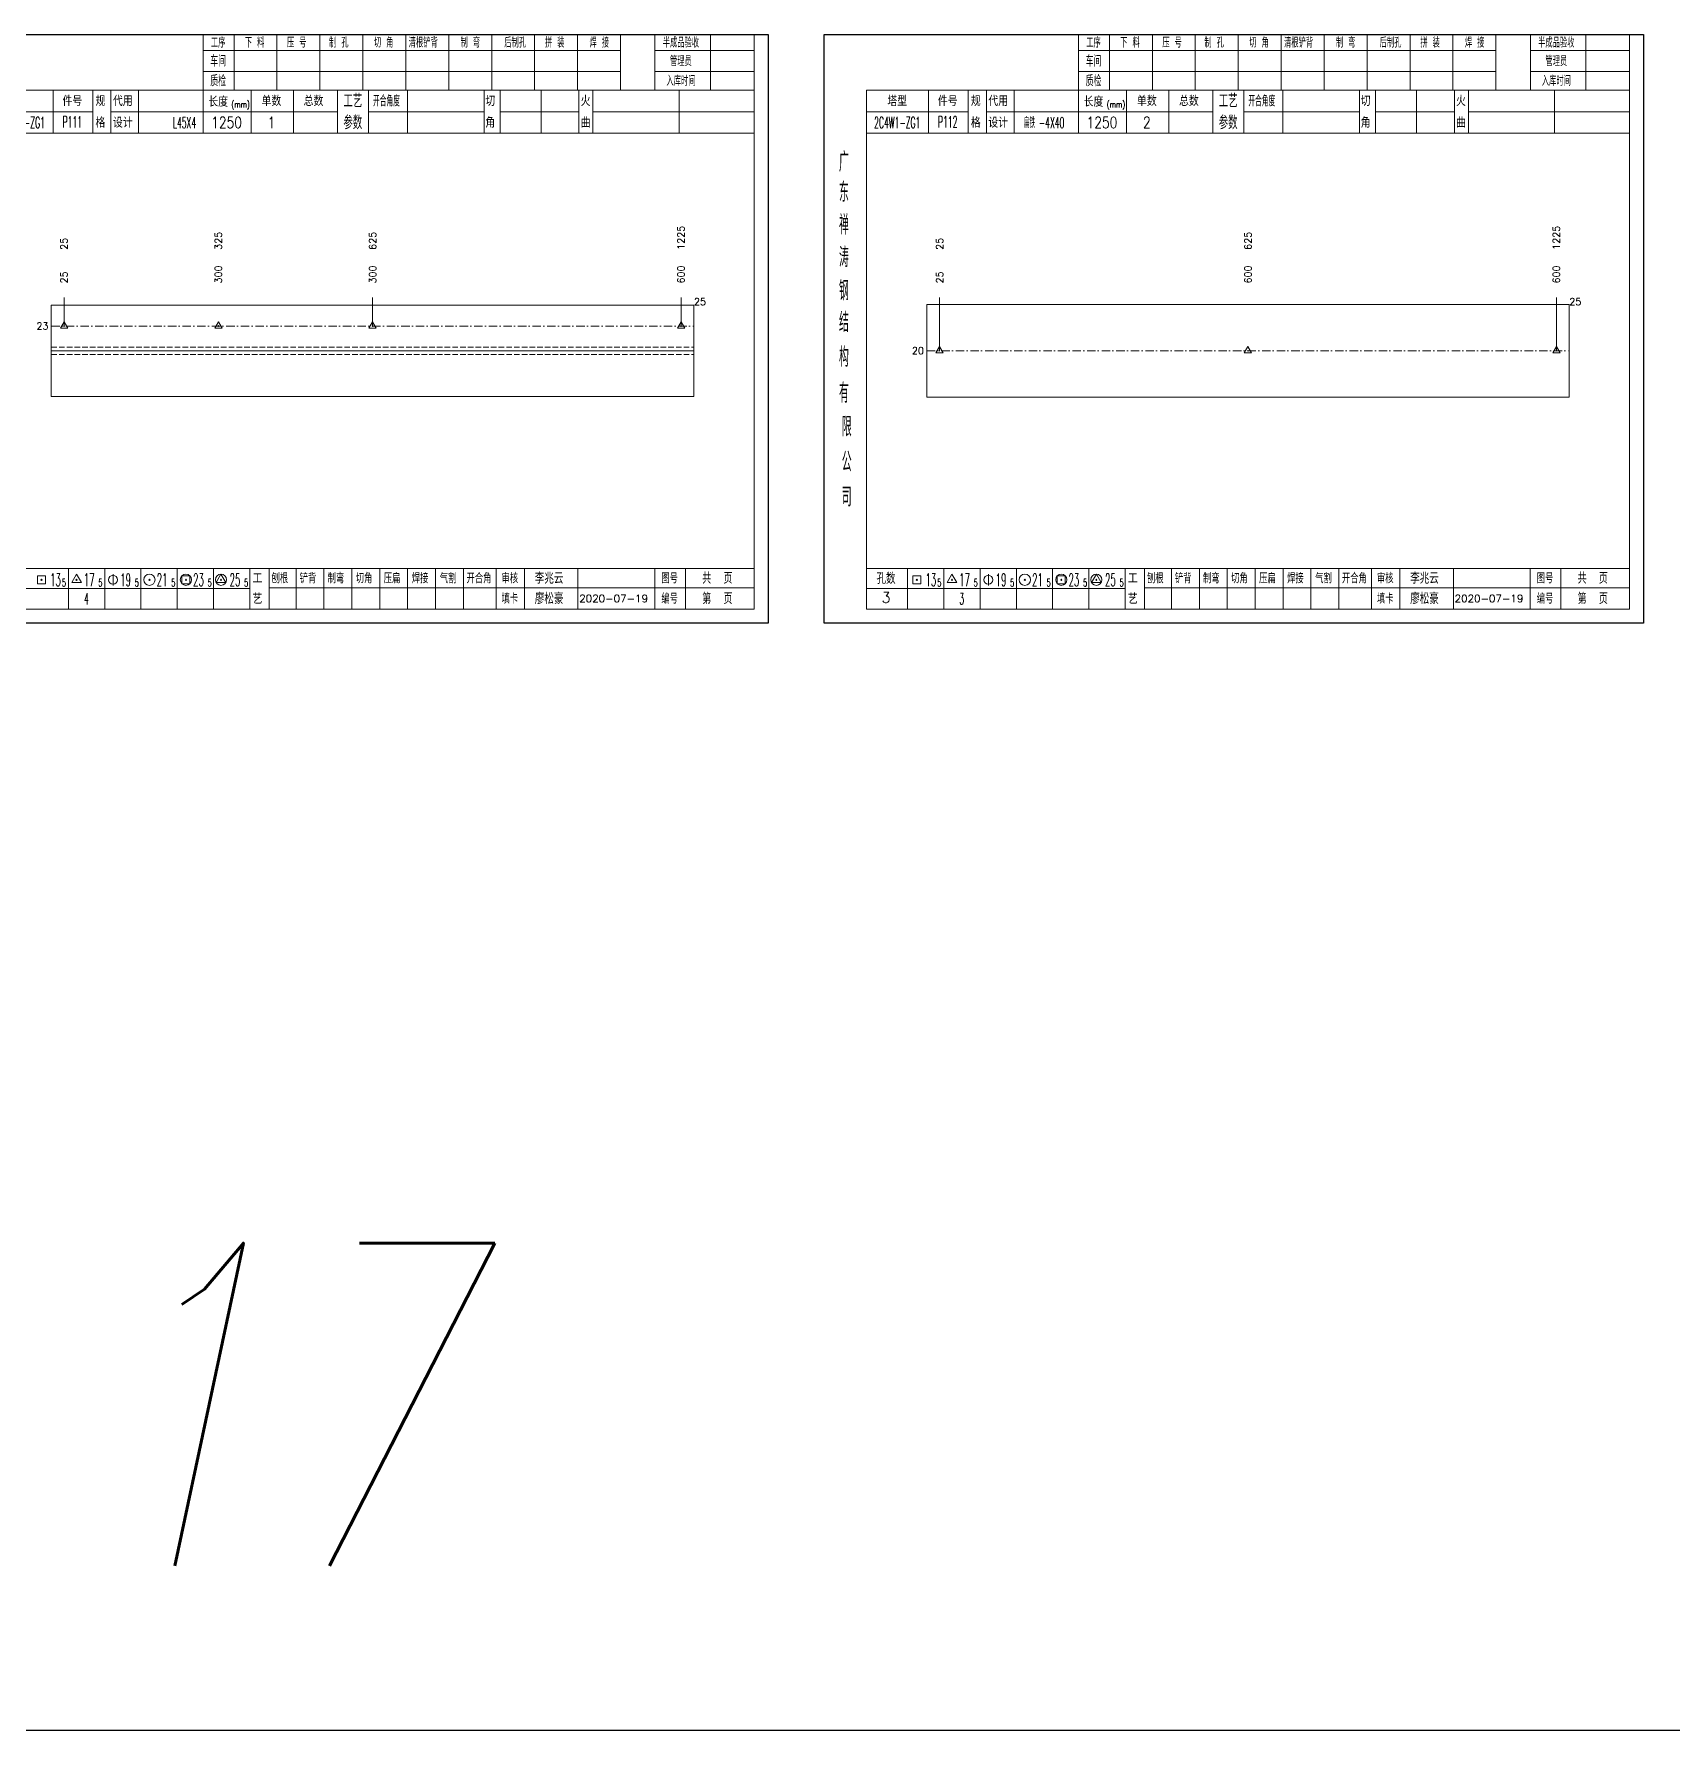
# Model space of a CAD drawing. Extents: x 154981 to 165753, y -86801 to -82885.
# Drawn here: x 159230 to 159814, y -85579 to -84967 of the extents above; entities that cross this region are included whole.
import ezdxf
from ezdxf.enums import TextEntityAlignment as Align

# ---------------------------------------------------------------- set-up
doc = ezdxf.new("R2010")
doc.units = 0
doc.header["$MEASUREMENT"] = 0
doc.linetypes.add('一点画线', pattern=[5.2, 3, -1, 0.2, -1])
doc.linetypes.add('虚线', pattern=[2.75, 2, -0.75])
doc.layers.get('0').update_dxf_attribs({"linetype": 'CONTINUOUS', "lineweight": 25})
for name, color, linetype, lineweight in [('1', 7, 'CONTINUOUS', 25), ('4', 7, 'CONTINUOUS', 25), ('5', 7, 'CONTINUOUS', 25)]:
    doc.layers.add(name, color=color, linetype=linetype, lineweight=lineweight)
doc.styles.add('hz', font='txt.shx', dxfattribs={"width": 0.7, "oblique": 12, "bigfont": 'hztxt.shx'})
doc.styles.get("Standard").update_dxf_attribs({"font": 'simplex.shx', "width": 0.7, "height": 3, "bigfont": 'gbhzfs.shx'})

# ---------------------------------------------------------------- blocks, each defined once
blk = doc.blocks.new('孔17.5')
at = {"layer": '5', "color": 7, "linetype": 'Continuous', "lineweight": 13}
for p, q in [((0, 1), (-0.866, -0.5)), ((-0.1, -0.1), (0.1, 0.1)), ((0.1, -0.1), (-0.1, 0.1)), ((0.866, -0.5), (0, 1)), ((-0.866, -0.5), (0.866, -0.5))]:
    blk.add_line(p, q, dxfattribs=at)
blk = doc.blocks.new('CTJGK')
at = {"color": 6, "linetype": 'Continuous'}
for p, q in [((0, 209.97), (292.13, 209.97)), ((0, 0), (0, 209.97)), ((292.13, 209.97), (292.13, 0)), ((292.13, 0), (0, 0))]:
    blk.add_line(p, q, dxfattribs=at)

msp = doc.modelspace()

# ---------------------------------------------------------------- linework, layer by layer
at = {"color": 7, "linetype": 'Continuous', "lineweight": 18}
for p, q in [((159235.78666, -85063.1605), (159235.78666, -85095.82717)), ((159235.78666, -85063.1605), (159464.91666, -85063.1605)), ((159464.91666, -85063.1605), (159464.91666, -85095.82717)), ((159547.91666, -85062.99383), (159547.91666, -85095.99383)), ((159547.91666, -85062.99383), (159777.04666, -85062.99383)), ((159777.04666, -85062.99383), (159777.04666, -85095.99383)), ((159235.78666, -85079.49383), (159464.91666, -85079.49383))]:
    msp.add_line(p, q, dxfattribs=at)
at = {"color": 7, "linetype": 'Continuous', "lineweight": 13}
for p, q in [((159240.36926, -85070.6605), (159240.36926, -85060.49383)), ((159350.35166, -85070.6605), (159350.35166, -85060.49383)), ((159460.33406, -85070.6605), (159460.33406, -85060.49383)), ((159552.49926, -85079.49383), (159552.49926, -85060.49383)), ((159772.46406, -85079.49383), (159772.46406, -85060.49383))]:
    msp.add_line(p, q, dxfattribs=at)
at = {"color": 1, "linetype": '一点画线', "lineweight": 13}
for p, q in [((159235.78666, -85070.6605), (159464.91666, -85070.6605)), ((159547.91666, -85079.49383), (159777.04666, -85079.49383))]:
    msp.add_line(p, q, dxfattribs=at)
at = {"color": 6, "linetype": '虚线', "lineweight": 18}
for p, q in [((159235.78666, -85078.1605), (159464.91666, -85078.1605)), ((159235.78666, -85080.82717), (159464.91666, -85080.82717))]:
    msp.add_line(p, q, dxfattribs=at)
at = {"color": 3, "linetype": 'Continuous'}
msp.add_lwpolyline([(159219.58554, -85571.357), (159219.58554, -86801.357), (160281.0105, -86801.357), (160281.0105, -85571.357)], close=True, dxfattribs=at)
at = {"layer": '1', "color": 7, "linetype": 'Continuous', "lineweight": 18}
for p, q in [((159235.78666, -85095.82717), (159464.91666, -85095.82717)), ((159547.91666, -85095.99383), (159777.04666, -85095.99383))]:
    msp.add_line(p, q, dxfattribs=at)
at = {"layer": '4', "color": 1, "linetype": 'Continuous', "lineweight": 18}
for p, q in [((159491.41666, -84966.66733), (159199.28666, -84966.66733)), ((159289.91666, -84966.66733), (159289.91666, -84986.50733)), ((159300.94666, -84966.66733), (159300.94666, -84986.52733)), ((159316.25666, -84966.66733), (159316.25666, -84986.52733)), ((159331.57666, -84966.66733), (159331.57666, -84986.52733)), ((159346.88666, -84966.66733), (159346.88666, -84986.52733)), ((159362.19666, -84966.66733), (159362.19666, -84986.52733)), ((159377.50666, -84966.66733), (159377.50666, -84986.52733)), ((159392.82666, -84966.66733), (159392.82666, -84986.52733)), ((159408.13666, -84966.66733), (159408.13666, -84986.52733)), ((159423.44666, -84966.66733), (159423.44666, -84986.52733)), ((159438.75666, -84966.66733), (159438.75666, -84986.50733)), ((159438.75666, -84966.66733), (159438.75666, -84986.52733)), ((159451.03666, -84966.66733), (159451.03666, -84986.52733)), ((159470.78666, -84966.66733), (159470.78666, -84986.52733)), ((159486.36666, -84966.66733), (159486.36666, -84986.52733)), ((159491.41666, -84996.46733), (159491.41666, -84966.66733)), ((159511.41666, -84966.66733), (159511.41666, -85176.63733)), ((159803.54666, -84966.66733), (159511.41666, -84966.66733)), ((159602.04666, -84966.66733), (159602.04666, -84986.50733)), ((159613.07666, -84966.66733), (159613.07666, -84986.52733)), ((159628.38666, -84966.66733), (159628.38666, -84986.52733)), ((159643.70666, -84966.66733), (159643.70666, -84986.52733)), ((159659.01666, -84966.66733), (159659.01666, -84986.52733)), ((159674.32666, -84966.66733), (159674.32666, -84986.52733)), ((159689.63666, -84966.66733), (159689.63666, -84986.52733)), ((159704.95666, -84966.66733), (159704.95666, -84986.52733)), ((159720.26666, -84966.66733), (159720.26666, -84986.52733)), ((159735.57666, -84966.66733), (159735.57666, -84986.52733)), ((159750.88666, -84966.66733), (159750.88666, -84986.50733)), ((159750.88666, -84966.66733), (159750.88666, -84986.52733)), ((159763.16666, -84966.66733), (159763.16666, -84986.52733)), ((159782.91666, -84966.66733), (159782.91666, -84986.52733)), ((159798.49666, -84966.66733), (159798.49666, -84986.52733)), ((159803.54666, -84996.46733), (159803.54666, -84966.66733)), ((159438.75666, -84972.39733), (159289.91666, -84972.39733)), ((159486.36666, -84972.39733), (159451.03666, -84972.39733)), ((159750.88666, -84972.39733), (159602.04666, -84972.39733)), ((159798.49666, -84972.39733), (159763.16666, -84972.39733)), ((159438.75666, -84979.87733), (159289.91666, -84979.87733)), ((159486.36666, -84979.87733), (159451.03666, -84979.87733)), ((159750.88666, -84979.87733), (159602.04666, -84979.87733)), ((159798.49666, -84979.87733), (159763.16666, -84979.87733)), ((159486.36666, -84986.52733), (159214.29666, -84986.52733)), ((159236.41666, -84986.51733), (159236.41666, -85001.93733)), ((159250.56666, -85001.93733), (159250.56666, -84986.52733)), ((159257.06666, -85001.93733), (159257.06666, -84986.52733)), ((159266.93666, -84986.52733), (159266.93666, -85001.93733)), ((159289.91666, -84986.50733), (159289.91666, -85001.93733)), ((159307.03666, -84986.52733), (159307.03666, -85001.93733)), ((159322.08666, -84986.52733), (159322.08666, -85001.93733)), ((159337.78666, -84986.52733), (159337.78666, -85001.93733)), ((159348.84666, -84986.52733), (159348.84666, -85001.93733)), ((159362.79666, -84986.52733), (159362.79666, -85001.93733)), ((159390.09666, -84986.52733), (159390.09666, -85001.93733)), ((159395.85666, -84986.52733), (159395.85666, -85001.93733)), ((159410.47666, -84986.52733), (159410.47666, -85001.93733)), ((159423.93666, -84986.52733), (159423.93666, -85001.93733)), ((159428.92666, -84986.52733), (159428.92666, -85001.93733)), ((159459.66666, -84986.52733), (159459.66666, -85001.93733)), ((159486.36666, -85171.58733), (159486.36666, -84986.52733)), ((159526.42666, -84986.52733), (159526.42666, -85171.58733)), ((159798.49666, -84986.52733), (159526.42666, -84986.52733)), ((159548.54666, -84986.51733), (159548.54666, -85001.93733)), ((159562.69666, -85001.93733), (159562.69666, -84986.52733)), ((159569.19666, -85001.93733), (159569.19666, -84986.52733)), ((159579.06666, -84986.52733), (159579.06666, -85001.93733)), ((159602.04666, -84986.50733), (159602.04666, -85001.93733)), ((159619.16666, -84986.52733), (159619.16666, -85001.93733)), ((159634.21666, -84986.52733), (159634.21666, -85001.93733)), ((159649.91666, -84986.52733), (159649.91666, -85001.93733)), ((159660.97666, -84986.52733), (159660.97666, -85001.93733)), ((159674.92666, -84986.52733), (159674.92666, -85001.93733)), ((159702.22666, -84986.52733), (159702.22666, -85001.93733)), ((159707.98666, -84986.52733), (159707.98666, -85001.93733)), ((159722.60666, -84986.52733), (159722.60666, -85001.93733)), ((159736.06666, -84986.52733), (159736.06666, -85001.93733)), ((159741.05666, -84986.52733), (159741.05666, -85001.93733)), ((159771.79666, -84986.52733), (159771.79666, -85001.93733)), ((159798.49666, -85171.58733), (159798.49666, -84986.52733)), ((159250.56666, -84994.28733), (159214.29666, -84994.28733)), ((159337.78666, -84994.23733), (159257.06666, -84994.23733)), ((159348.84666, -84994.23733), (159390.09666, -84994.23733)), ((159395.85666, -84994.23733), (159423.93666, -84994.23733)), ((159428.92666, -84994.23733), (159486.54666, -84994.23733)), ((159562.69666, -84994.28733), (159526.42666, -84994.28733)), ((159649.91666, -84994.23733), (159569.19666, -84994.23733)), ((159660.97666, -84994.23733), (159702.22666, -84994.23733)), ((159707.98666, -84994.23733), (159736.06666, -84994.23733)), ((159741.05666, -84994.23733), (159798.67666, -84994.23733)), ((159486.54666, -85001.93733), (159214.29666, -85001.93733)), ((159491.41666, -85176.63733), (159491.41666, -84996.46733)), ((159798.67666, -85001.93733), (159526.42666, -85001.93733)), ((159803.54666, -85176.63733), (159803.54666, -84996.46733)), ((159214.29666, -85157.05733), (159486.36666, -85157.05733)), ((159241.91666, -85171.58733), (159241.91666, -85157.05733)), ((159254.84666, -85157.05733), (159254.84666, -85171.58733)), ((159267.76666, -85171.58733), (159267.76666, -85157.05733)), ((159280.69666, -85157.05733), (159280.69666, -85171.58733)), ((159293.62666, -85171.58733), (159293.62666, -85157.05733)), ((159306.54666, -85171.58733), (159306.54666, -85157.05733)), ((159313.41666, -85171.58733), (159313.41666, -85157.05733)), ((159323.07666, -85171.58733), (159323.07666, -85157.05733)), ((159333.01666, -85171.58733), (159333.01666, -85157.05733)), ((159342.95666, -85171.58733), (159342.95666, -85157.05733)), ((159352.90666, -85171.58733), (159352.90666, -85157.05733)), ((159362.84666, -85171.58733), (159362.84666, -85157.05733)), ((159372.78666, -85171.58733), (159372.78666, -85157.05733)), ((159382.73666, -85171.58733), (159382.73666, -85157.05733)), ((159394.37666, -85171.58733), (159394.37666, -85157.05733)), ((159404.52666, -85171.58733), (159404.52666, -85157.05733)), ((159423.58666, -85171.58733), (159423.58666, -85157.05733)), ((159450.96666, -85171.58733), (159450.96666, -85157.05733)), ((159461.92666, -85171.58733), (159461.92666, -85157.05733)), ((159526.42666, -85157.05733), (159798.49666, -85157.05733)), ((159541.11666, -85157.05733), (159541.11666, -85171.58733)), ((159554.04666, -85171.58733), (159554.04666, -85157.05733)), ((159566.97666, -85157.05733), (159566.97666, -85171.58733)), ((159579.89666, -85171.58733), (159579.89666, -85157.05733)), ((159592.82666, -85157.05733), (159592.82666, -85171.58733)), ((159605.75666, -85171.58733), (159605.75666, -85157.05733)), ((159618.67666, -85171.58733), (159618.67666, -85157.05733)), ((159625.54666, -85171.58733), (159625.54666, -85157.05733)), ((159635.20666, -85171.58733), (159635.20666, -85157.05733)), ((159645.14666, -85171.58733), (159645.14666, -85157.05733)), ((159655.08666, -85171.58733), (159655.08666, -85157.05733)), ((159665.03666, -85171.58733), (159665.03666, -85157.05733)), ((159674.97666, -85171.58733), (159674.97666, -85157.05733)), ((159684.91666, -85171.58733), (159684.91666, -85157.05733)), ((159694.86666, -85171.58733), (159694.86666, -85157.05733)), ((159706.50666, -85171.58733), (159706.50666, -85157.05733)), ((159716.65666, -85171.58733), (159716.65666, -85157.05733)), ((159735.71666, -85171.58733), (159735.71666, -85157.05733)), ((159763.09666, -85171.58733), (159763.09666, -85157.05733)), ((159774.05666, -85171.58733), (159774.05666, -85157.05733)), ((159306.54666, -85164.18733), (159214.29666, -85164.18733)), ((159313.37666, -85164.02733), (159486.36666, -85164.02733)), ((159618.67666, -85164.18733), (159526.42666, -85164.18733)), ((159625.50666, -85164.02733), (159798.49666, -85164.02733)), ((159214.29666, -85171.58733), (159486.36666, -85171.58733)), ((159526.42666, -85171.58733), (159798.49666, -85171.58733)), ((159199.28666, -85176.63733), (159491.41666, -85176.63733)), ((159511.41666, -85176.63733), (159803.54666, -85176.63733))]:
    msp.add_line(p, q, dxfattribs=at)
at = {"layer": '4', "color": 7, "linetype": 'Continuous', "lineweight": 13}
for p, q in [((159230.87266, -85162.55133), (159230.87266, -85159.72333)), ((159230.87266, -85159.72333), (159233.70066, -85159.72333)), ((159232.08666, -85161.33733), (159232.48666, -85160.93733)), ((159232.48666, -85161.33733), (159232.08666, -85160.93733)), ((159233.70066, -85159.72333), (159233.70066, -85162.55133)), ((159244.78666, -85159.13733), (159243.05466, -85162.13733)), ((159244.58666, -85161.33733), (159244.98666, -85160.93733)), ((159244.98666, -85161.33733), (159244.58666, -85160.93733)), ((159246.51866, -85162.13733), (159244.78666, -85159.13733)), ((159257.78666, -85159.13733), (159257.78666, -85163.13733)), ((159270.58666, -85161.33733), (159270.98666, -85160.93733)), ((159270.98666, -85161.33733), (159270.58666, -85160.93733)), ((159282.37266, -85162.55133), (159282.37266, -85159.72333)), ((159282.37266, -85159.72333), (159285.20066, -85159.72333)), ((159283.58666, -85161.33733), (159283.98666, -85160.93733)), ((159283.98666, -85161.33733), (159283.58666, -85160.93733)), ((159285.20066, -85159.72333), (159285.20066, -85162.55133)), ((159296.28666, -85159.13733), (159294.55466, -85162.13733)), ((159296.08666, -85161.33733), (159296.48666, -85160.93733)), ((159296.48666, -85161.33733), (159296.08666, -85160.93733)), ((159298.01866, -85162.13733), (159296.28666, -85159.13733)), ((159543.00266, -85162.55133), (159543.00266, -85159.72333)), ((159543.00266, -85159.72333), (159545.83066, -85159.72333)), ((159544.21666, -85161.33733), (159544.61666, -85160.93733)), ((159544.61666, -85161.33733), (159544.21666, -85160.93733)), ((159545.83066, -85159.72333), (159545.83066, -85162.55133)), ((159556.91666, -85159.13733), (159555.18466, -85162.13733)), ((159556.71666, -85161.33733), (159557.11666, -85160.93733)), ((159557.11666, -85161.33733), (159556.71666, -85160.93733)), ((159558.64866, -85162.13733), (159556.91666, -85159.13733)), ((159569.91666, -85159.13733), (159569.91666, -85163.13733)), ((159582.71666, -85161.33733), (159583.11666, -85160.93733)), ((159583.11666, -85161.33733), (159582.71666, -85160.93733)), ((159594.50266, -85162.55133), (159594.50266, -85159.72333)), ((159594.50266, -85159.72333), (159597.33066, -85159.72333)), ((159595.71666, -85161.33733), (159596.11666, -85160.93733)), ((159596.11666, -85161.33733), (159595.71666, -85160.93733)), ((159597.33066, -85159.72333), (159597.33066, -85162.55133)), ((159608.41666, -85159.13733), (159606.68466, -85162.13733)), ((159608.21666, -85161.33733), (159608.61666, -85160.93733)), ((159608.61666, -85161.33733), (159608.21666, -85160.93733)), ((159610.14866, -85162.13733), (159608.41666, -85159.13733)), ((159233.70066, -85162.55133), (159230.87266, -85162.55133)), ((159243.05466, -85162.13733), (159246.51866, -85162.13733)), ((159285.20066, -85162.55133), (159282.37266, -85162.55133)), ((159294.55466, -85162.13733), (159298.01866, -85162.13733)), ((159545.83066, -85162.55133), (159543.00266, -85162.55133)), ((159555.18466, -85162.13733), (159558.64866, -85162.13733)), ((159597.33066, -85162.55133), (159594.50266, -85162.55133)), ((159606.68466, -85162.13733), (159610.14866, -85162.13733))]:
    msp.add_line(p, q, dxfattribs=at)
for centre, radius in [((159257.78666, -85161.13733), 1.6), ((159270.78666, -85161.13733), 2), ((159283.78666, -85161.13733), 2), ((159296.28666, -85161.13733), 2), ((159569.91666, -85161.13733), 1.6), ((159582.91666, -85161.13733), 2), ((159595.91666, -85161.13733), 2), ((159608.41666, -85161.13733), 2)]:
    msp.add_circle(centre, radius, dxfattribs=at)

# ---------------------------------------------------------------- block references
at = {"color": 0, "linetype": 'Continuous'}
for p in [(159199.28666, -85176.63733), (159511.41666, -85176.63733)]:
    msp.add_blockref('CTJGK', p, dxfattribs=at)
at = {"color": 4, "linetype": 'Continuous', "lineweight": 9, "xscale": 1.5, "yscale": 1.5, "zscale": 1.5}
for p in [(159240.36926, -85070.6605), (159295.36046, -85070.6605), (159350.35166, -85070.6605), (159460.33406, -85070.6605), (159552.49926, -85079.49383), (159662.48166, -85079.49383), (159772.46406, -85079.49383)]:
    msp.add_blockref('孔17.5', p, dxfattribs=at)

# ---------------------------------------------------------------- texts
at = {"color": 7, "linetype": 'Continuous', "lineweight": 13}
for s, p in [('325', (159295.36046, -85043.49383)), ('625', (159350.35166, -85043.49383)), ('1225', (159460.33406, -85043.49383)), ('625', (159662.48166, -85043.49383)), ('1225', (159772.46406, -85043.49383)), ('25', (159240.36926, -85043.49383)), ('25', (159552.49926, -85043.49383))]:
    msp.add_text(s, height=2.5, rotation=90, dxfattribs=at).set_placement(p, align=Align.MIDDLE_LEFT)
at = {"color": 4, "linetype": 'Continuous', "lineweight": 9}
for s, p in [('25', (159240.36926, -85055.49383)), ('300', (159295.36046, -85055.49383)), ('300', (159350.35166, -85055.49383)), ('600', (159460.33406, -85055.49383)), ('25', (159552.49926, -85055.49383)), ('600', (159662.48166, -85055.49383)), ('600', (159772.46406, -85055.49383))]:
    msp.add_text(s, height=2.5, rotation=90, dxfattribs=at).set_placement(p, align=Align.MIDDLE_LEFT)
at = {"color": 7, "linetype": 'Continuous', "lineweight": 13}
for p in [(159464.91666, -85061.99383), (159777.04666, -85061.99383)]:
    msp.add_text('25', height=2.5, dxfattribs=at).set_placement(p, align=Align.MIDDLE_LEFT)
for s, p in [('23', (159234.78666, -85070.6605)), ('20', (159546.91666, -85079.49383))]:
    msp.add_text(s, height=2.5, dxfattribs=at).set_placement(p, align=Align.MIDDLE_RIGHT)
at = {"layer": '1', "color": 6, "linetype": 'ByBlock', "style": 'hz', "oblique": 12, "width": 0.7}
msp.add_text('17', height=115, dxfattribs=at).set_placement((159241.8677, -85512.64004))
at = {"layer": '4', "color": 1, "linetype": 'Continuous', "lineweight": 25}
for s, height, width, p in [('工序', 3.7, 0.7, (159295.28666, -84969.53733)), ('下 料', 3.7, 0.7, (159308.28666, -84969.53733)), ('压 号', 3.7, 0.7, (159323.28666, -84969.53733)), ('制 孔', 3.7, 0.7, (159338.28666, -84969.53733)), ('切 角', 3.7, 0.7, (159354.28666, -84969.53733)), ('清根铲背 ', 3.7, 0.7, (159369.28666, -84969.53733)), (' 制 弯', 3.7, 0.7, (159384.28666, -84969.53733)), (' 后制孔', 3.7, 0.7, (159400.28666, -84969.53733)), ('拼 装', 3.7, 0.7, (159415.28666, -84969.53733)), (' 焊 接', 3.7, 0.7, (159430.28666, -84969.53733)), ('半成品验收', 3.7, 0.7, (159460.28666, -84969.53733)), ('工序', 3.7, 0.7, (159607.41666, -84969.53733)), ('下 料', 3.7, 0.7, (159620.41666, -84969.53733)), ('压 号', 3.7, 0.7, (159635.41666, -84969.53733)), ('制 孔', 3.7, 0.7, (159650.41666, -84969.53733)), ('切 角', 3.7, 0.7, (159666.41666, -84969.53733)), ('清根铲背 ', 3.7, 0.7, (159681.41666, -84969.53733)), (' 制 弯', 3.7, 0.7, (159696.41666, -84969.53733)), (' 后制孔', 3.7, 0.7, (159712.41666, -84969.53733)), ('拼 装', 3.7, 0.7, (159727.41666, -84969.53733)), (' 焊 接', 3.7, 0.7, (159742.41666, -84969.53733)), ('半成品验收', 3.7, 0.7, (159772.41666, -84969.53733)), ('车间', 4, 0.7, (159295.28666, -84976.13733)), ('管理员', 3.7, 0.7, (159460.28666, -84976.13733)), ('车间', 4, 0.7, (159607.41666, -84976.13733)), ('管理员', 3.7, 0.7, (159772.41666, -84976.13733)), ('质检', 4, 0.7, (159295.28666, -84983.19733)), ('入库时间', 3.7, 0.7, (159460.28666, -84983.19733)), ('质检', 4, 0.7, (159607.41666, -84983.19733)), ('入库时间', 3.7, 0.7, (159772.41666, -84983.19733)), ('(mm)', 2.24, 0.7, (159303.28666, -84991.63733)), ('工艺', 4.8, 0.7, (159343.28666, -84990.37733)), ('开合角度', 4, 0.6, (159355.28666, -84990.37733)), ('(mm)', 2.24, 0.7, (159615.41666, -84991.63733)), ('工艺', 4.8, 0.7, (159655.41666, -84990.37733)), ('开合角度', 4, 0.6, (159667.41666, -84990.37733)), ('2C4W1-ZG1', 4, 0.5, (159225.28666, -84998.11733)), ('P111', 4, 0.5, (159243.28666, -84997.86733)), ('L45X4', 4, 0.5, (159283.28666, -84998.13733)), ('1250', 4, 0.8, (159298.28666, -84998.08733)), ('1', 4, 0.8, (159314.28666, -84998.08733)), ('参数', 4.8, 0.7, (159343.28666, -84998.08733)), ('2C4W1-ZG1', 4, 0.5, (159537.41666, -84998.11733)), ('P112', 4, 0.5, (159555.41666, -84997.86733)), ('1250', 4, 0.8, (159610.41666, -84998.08733)), ('2', 4, 0.8, (159626.41666, -84998.08733)), ('参数', 4.8, 0.7, (159655.41666, -84998.08733)), ('广', 6.96, 0.7, (159518.41666, -85012.16733)), ('东', 6.96, 0.7, (159518.41666, -85022.95733)), ('禅', 6.96, 0.7, (159518.41666, -85034.54733)), ('涛', 6.96, 0.7, (159518.41666, -85046.14733)), ('钢', 6.96, 0.7, (159518.41666, -85058.03733)), ('结', 6.96, 0.7, (159518.41666, -85069.34733)), ('构', 6.96, 0.7, (159518.41666, -85081.72733)), ('有', 6.96, 0.7, (159518.41666, -85094.53733)), ('限', 6.96, 0.7, (159519.41666, -85106.53733)), ('公', 6.96, 0.7, (159519.41666, -85119.07733)), ('司', 6.96, 0.7, (159519.41666, -85131.55733)), ('13', 4.47, 0.5, (159237.28666, -85161.13733)), ('5', 2.68, 0.6, (159240.28666, -85162.13733)), ('17', 4.47, 0.5, (159249.28666, -85161.13733)), ('5', 2.68, 0.6, (159253.28666, -85162.13733)), ('19', 4.47, 0.5, (159262.28666, -85161.13733)), ('5', 2.68, 0.6, (159266.28666, -85162.13733)), ('21', 4.47, 0.5, (159275.28666, -85161.13733)), ('5', 2.68, 0.6, (159279.28666, -85162.13733)), ('23', 4.47, 0.5, (159288.28666, -85161.13733)), ('5', 2.68, 0.6, (159292.28666, -85162.13733)), ('25', 4.47, 0.5, (159301.28666, -85161.13733)), ('5', 2.68, 0.6, (159305.28666, -85162.13733)), ('刨根', 3.7, 0.8, (159317.28666, -85160.53733)), ('铲背', 3.7, 0.8, (159327.28666, -85160.53733)), ('制弯', 3.7, 0.8, (159337.28666, -85160.53733)), ('切角', 3.7, 0.8, (159347.28666, -85160.53733)), ('压扁', 3.7, 0.8, (159357.28666, -85160.53733)), ('焊接', 3.7, 0.8, (159367.28666, -85160.53733)), ('气割', 3.7, 0.8, (159377.28666, -85160.53733)), ('开合角', 3.7, 0.8, (159388.28666, -85160.53733)), ('审核', 3.7, 0.8, (159399.28666, -85160.53733)), ('图号', 3.7, 0.8, (159456.28666, -85160.53733)), ('共  页', 4, 0.8, (159473.28666, -85160.53733)), ('13', 4.47, 0.5, (159549.41666, -85161.13733)), ('5', 2.68, 0.6, (159552.41666, -85162.13733)), ('17', 4.47, 0.5, (159561.41666, -85161.13733)), ('5', 2.68, 0.6, (159565.41666, -85162.13733)), ('19', 4.47, 0.5, (159574.41666, -85161.13733)), ('5', 2.68, 0.6, (159578.41666, -85162.13733)), ('21', 4.47, 0.5, (159587.41666, -85161.13733)), ('5', 2.68, 0.6, (159591.41666, -85162.13733)), ('23', 4.47, 0.5, (159600.41666, -85161.13733)), ('5', 2.68, 0.6, (159604.41666, -85162.13733)), ('25', 4.47, 0.5, (159613.41666, -85161.13733)), ('5', 2.68, 0.6, (159617.41666, -85162.13733)), ('刨根', 3.7, 0.8, (159629.41666, -85160.53733)), ('铲背', 3.7, 0.8, (159639.41666, -85160.53733)), ('制弯', 3.7, 0.8, (159649.41666, -85160.53733)), ('切角', 3.7, 0.8, (159659.41666, -85160.53733)), ('压扁', 3.7, 0.8, (159669.41666, -85160.53733)), ('焊接', 3.7, 0.8, (159679.41666, -85160.53733)), ('气割', 3.7, 0.8, (159689.41666, -85160.53733)), ('开合角', 3.7, 0.8, (159700.41666, -85160.53733)), ('审核', 3.7, 0.8, (159711.41666, -85160.53733)), ('图号', 3.7, 0.8, (159768.41666, -85160.53733)), ('共  页', 4, 0.8, (159785.41666, -85160.53733)), ('4', 4, 0.5, (159248.28666, -85167.88733)), ('填卡', 3.7, 0.8, (159399.28666, -85167.80733)), ('编号', 3.7, 0.8, (159456.28666, -85167.80733)), ('第  页', 4, 0.8, (159473.28666, -85167.80733)), ('3', 4, 0.5, (159560.41666, -85167.88733)), ('填卡', 3.7, 0.8, (159711.41666, -85167.80733)), ('编号', 3.7, 0.8, (159768.41666, -85167.80733)), ('第  页', 4, 0.8, (159785.41666, -85167.80733))]:
    msp.add_text(s, height=height, dxfattribs=dict(at, width=width)).set_placement(p, align=Align.MIDDLE_CENTER)
for s, height, p in [('件号', 3.7, (159243.28666, -84990.40733)), ('规', 3.7, (159253.28666, -84990.37733)), ('代用', 3.7, (159261.28666, -84990.37733)), ('长度', 3.7, (159295.28666, -84990.63733)), ('单数', 3.7, (159314.28666, -84990.37733)), ('总数', 3.7, (159329.28666, -84990.37733)), ('切', 3.7, (159392.28666, -84990.37733)), ('火', 3.7, (159426.28666, -84990.37733)), ('塔型', 3.7, (159537.41666, -84990.40733)), ('件号', 3.7, (159555.41666, -84990.40733)), ('规', 3.7, (159565.41666, -84990.37733)), ('代用', 3.7, (159573.41666, -84990.37733)), ('长度', 3.7, (159607.41666, -84990.63733)), ('单数', 3.7, (159626.41666, -84990.37733)), ('总数', 3.7, (159641.41666, -84990.37733)), ('切', 3.7, (159704.41666, -84990.37733)), ('火', 3.7, (159738.41666, -84990.37733)), ('格', 3.7, (159253.28666, -84998.08733)), ('设计', 3.7, (159261.28666, -84998.08733)), ('角', 3.7, (159392.28666, -84998.08733)), ('曲', 3.7, (159426.28666, -84998.08733)), ('格', 3.7, (159565.41666, -84998.08733)), ('设计', 3.7, (159573.41666, -84998.08733)), ('角', 3.7, (159704.41666, -84998.08733)), ('曲', 3.7, (159738.41666, -84998.08733)), ('工', 3.7, (159309.28666, -85160.53733)), ('李兆云', 4, (159413.28666, -85160.53733)), ('孔数', 4, (159533.41666, -85160.61733)), ('工', 3.7, (159621.41666, -85160.53733)), ('李兆云', 4, (159725.41666, -85160.53733)), ('艺', 3.7, (159309.28666, -85167.88733)), ('廖松豪', 4, (159413.28666, -85167.80733)), ('2020-07-19', 2.7, (159436.28666, -85167.80733)), ('3', 3.7, (159533.41666, -85167.44733)), ('艺', 3.7, (159621.41666, -85167.88733)), ('廖松豪', 4, (159725.41666, -85167.80733)), ('2020-07-19', 2.7, (159748.41666, -85167.80733))]:
    msp.add_text(s, height=height, dxfattribs=at).set_placement(p, align=Align.MIDDLE_CENTER)
at = {"layer": '4', "color": 4, "linetype": 'Continuous', "lineweight": 25, "width": 0.5}
msp.add_text('扁铁 -4X40', height=4, dxfattribs=at).set_placement((159589.78589, -84998.13732), align=Align.MIDDLE_CENTER)

doc.saveas('drawing.dxf')
